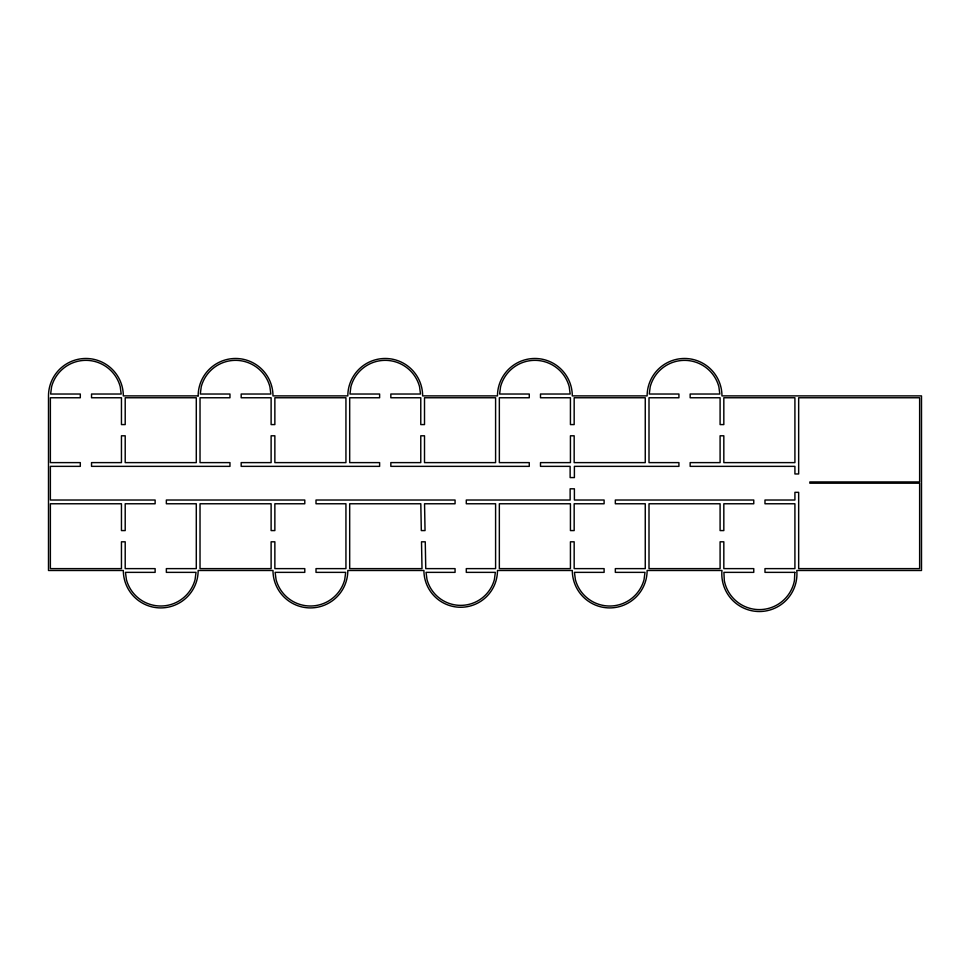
<?xml version="1.0" encoding="UTF-8"?>
<svg xmlns="http://www.w3.org/2000/svg" width="970" height="970" viewBox="0 0 970 970"><rect width="100%" height="100%" fill="white"/><g stroke="black" fill="none" stroke-linecap="round" stroke-linejoin="round"><path stroke-width="1.45" d="M794.83 572.361L794.442 580.509A35.684 35.684 0 0 1 724.299 580.509L723.911 572.361L753.763 572.361L753.763 568.626L723.826 568.626L723.826 541.806L720.092 541.806L720.092 568.626L649.003 568.626L649.003 503.769L720.092 503.769L720.092 530.578L723.826 530.578L723.826 503.769L753.763 503.769L753.763 500.023L615.332 500.023L615.332 503.769L645.256 503.769L645.256 568.626L615.332 568.626L615.332 572.361L644.989 572.361L644.031 579.684A35.526 35.526 0 0 1 575.392 579.684L574.434 572.361L604.104 572.361L604.104 568.626L574.167 568.626L574.167 541.806L570.433 541.806L570.433 568.626L499.344 568.626L499.344 503.769L570.433 503.769L570.433 530.578L574.167 530.578L574.167 503.769L604.104 503.769L604.104 500.023L574.398 500.023L574.398 488.807L570.13 488.807L570.13 500.023L466.291 500.023L466.291 503.769L495.597 503.769L495.597 568.626L466.291 568.626L466.291 572.361L495.343 572.361L494.397 579.526A34.896 34.896 0 0 1 426.994 579.526L426.048 572.361L455.063 572.361L455.063 568.626L425.757 568.626L425.26 541.806L421.513 541.806L422.011 568.626L349.685 568.626L349.685 503.769L420.81 503.769L421.307 530.578L425.042 530.578L424.545 503.769L455.063 503.769L455.063 500.023L316.014 500.023L316.014 503.769L345.938 503.769L345.938 568.626L316.014 568.626L316.014 572.361L345.684 572.361L344.714 579.684A35.526 35.526 0 0 1 276.086 579.684L275.116 572.361L304.786 572.361L304.786 568.626L274.862 568.626L274.862 541.806L271.115 541.806L271.115 568.626L200.026 568.626L200.026 503.769L271.115 503.769L271.115 530.578L274.862 530.578L274.862 503.769L304.786 503.769L304.786 500.023L166.355 500.023L166.355 503.769L196.292 503.769L196.292 568.626L166.355 568.626L166.355 572.361L196.025 572.361L195.055 579.684A35.526 35.526 0 0 1 126.427 579.684L125.457 572.361L155.127 572.361L155.127 568.626L125.203 568.626L125.203 541.806L121.456 541.806L121.456 568.626L50.367 568.626L50.367 503.769L121.456 503.769L121.456 530.578L125.203 530.578L125.203 503.769L155.127 503.769L155.127 500.023L50.367 500.023L50.367 466.352L80.304 466.352L80.304 462.617L50.367 462.617L50.367 397.761L80.304 397.761L80.304 394.026L50.634 394.026L51.592 386.69A35.526 35.526 0 0 1 120.231 386.69L121.189 394.026L91.532 394.026L91.532 397.761L121.456 397.761L121.456 424.581L125.203 424.581L125.203 397.761L196.292 397.761L196.292 462.617L125.203 462.617L125.203 435.797L121.456 435.797L121.456 462.617L91.532 462.617L91.532 466.352L229.963 466.352L229.963 462.617L200.026 462.617L200.026 397.761L229.963 397.761L229.963 394.026L200.293 394.026L201.251 386.69A35.526 35.526 0 0 1 269.89 386.69L270.848 394.026L241.178 394.026L241.178 397.761L271.115 397.761L271.115 424.581L274.862 424.581L274.862 397.761L345.938 397.761L345.938 462.617L274.862 462.617L274.862 435.797L271.115 435.797L271.115 462.617L241.178 462.617L241.178 466.352L379.622 466.352L379.622 462.617L349.685 462.617L349.685 397.761L379.622 397.761L379.622 394.026L349.952 394.026L350.91 386.69A35.526 35.526 0 0 1 419.549 386.69L420.507 394.026L390.837 394.026L390.837 397.761L420.774 397.761L420.774 424.581L424.508 424.581L424.508 397.761L495.597 397.761L495.597 462.617L424.508 462.617L424.508 435.797L420.774 435.797L420.774 462.617L390.837 462.617L390.837 466.352L529.268 466.352L529.268 462.617L499.344 462.617L499.344 397.761L529.268 397.761L529.268 394.026L499.611 394.026L500.568 386.69A35.526 35.526 0 0 1 569.208 386.69L570.166 394.026L540.496 394.026L540.496 397.761L570.433 397.761L570.433 424.581L574.167 424.581L574.167 397.761L645.256 397.761L645.256 462.617L574.167 462.617L574.167 435.797L570.433 435.797L570.433 462.617L540.496 462.617L540.496 466.352L570.13 466.352L570.13 477.579L574.398 477.579L574.398 466.352L678.927 466.352L678.927 462.617L649.003 462.617L649.003 397.761L678.927 397.761L678.927 394.026L649.257 394.026L650.227 386.69A35.526 35.526 0 0 1 718.855 386.69L719.825 394.026L690.155 394.026L690.155 397.761L720.092 397.761L720.092 424.581L723.826 424.581L723.826 397.761L794.915 397.761L794.915 462.617L723.826 462.617L723.826 435.797L720.092 435.797L720.092 462.617L690.155 462.617L690.155 466.352L794.915 466.352L794.915 473.966L798.662 473.966L798.662 397.761L919.633 397.761L919.633 481.945L809.829 481.945L809.829 483.193L919.633 483.193L919.633 568.626L798.662 568.626L798.662 492.336L794.915 492.336L794.915 500.023L764.978 500.023L764.978 503.769L794.915 503.769L794.915 568.626L764.978 568.626L764.978 572.361L794.83 572.361M198.159 395.893L123.323 395.893A37.418 37.418 0 0 0 85.918 358.476A37.418 37.418 0 0 0 48.5 395.893L48.5 570.493L123.323 570.493A37.418 37.418 0 0 0 160.741 607.911A37.418 37.418 0 0 0 198.159 570.493L272.982 570.493A37.418 37.418 0 0 0 310.4 607.911A37.418 37.418 0 0 0 347.818 570.493L423.914 570.493A36.775 36.775 0 0 0 460.689 607.268A36.775 36.775 0 0 0 497.477 570.493L572.3 570.493A37.418 37.418 0 0 0 609.718 607.911A37.418 37.418 0 0 0 647.123 570.493L721.959 570.493A37.575 37.575 0 0 0 759.377 611.524A37.575 37.575 0 0 0 796.782 570.493L921.5 570.493L921.5 395.893L721.959 395.893A37.418 37.418 0 0 0 684.541 358.476A37.418 37.418 0 0 0 647.123 395.893L572.3 395.893A37.418 37.418 0 0 0 534.882 358.476A37.418 37.418 0 0 0 497.477 395.893L422.641 395.893A37.418 37.418 0 0 0 385.223 358.476A37.418 37.418 0 0 0 347.818 395.893L272.982 395.893A37.418 37.418 0 0 0 235.577 358.476A37.418 37.418 0 0 0 198.159 395.893"/></g></svg>
